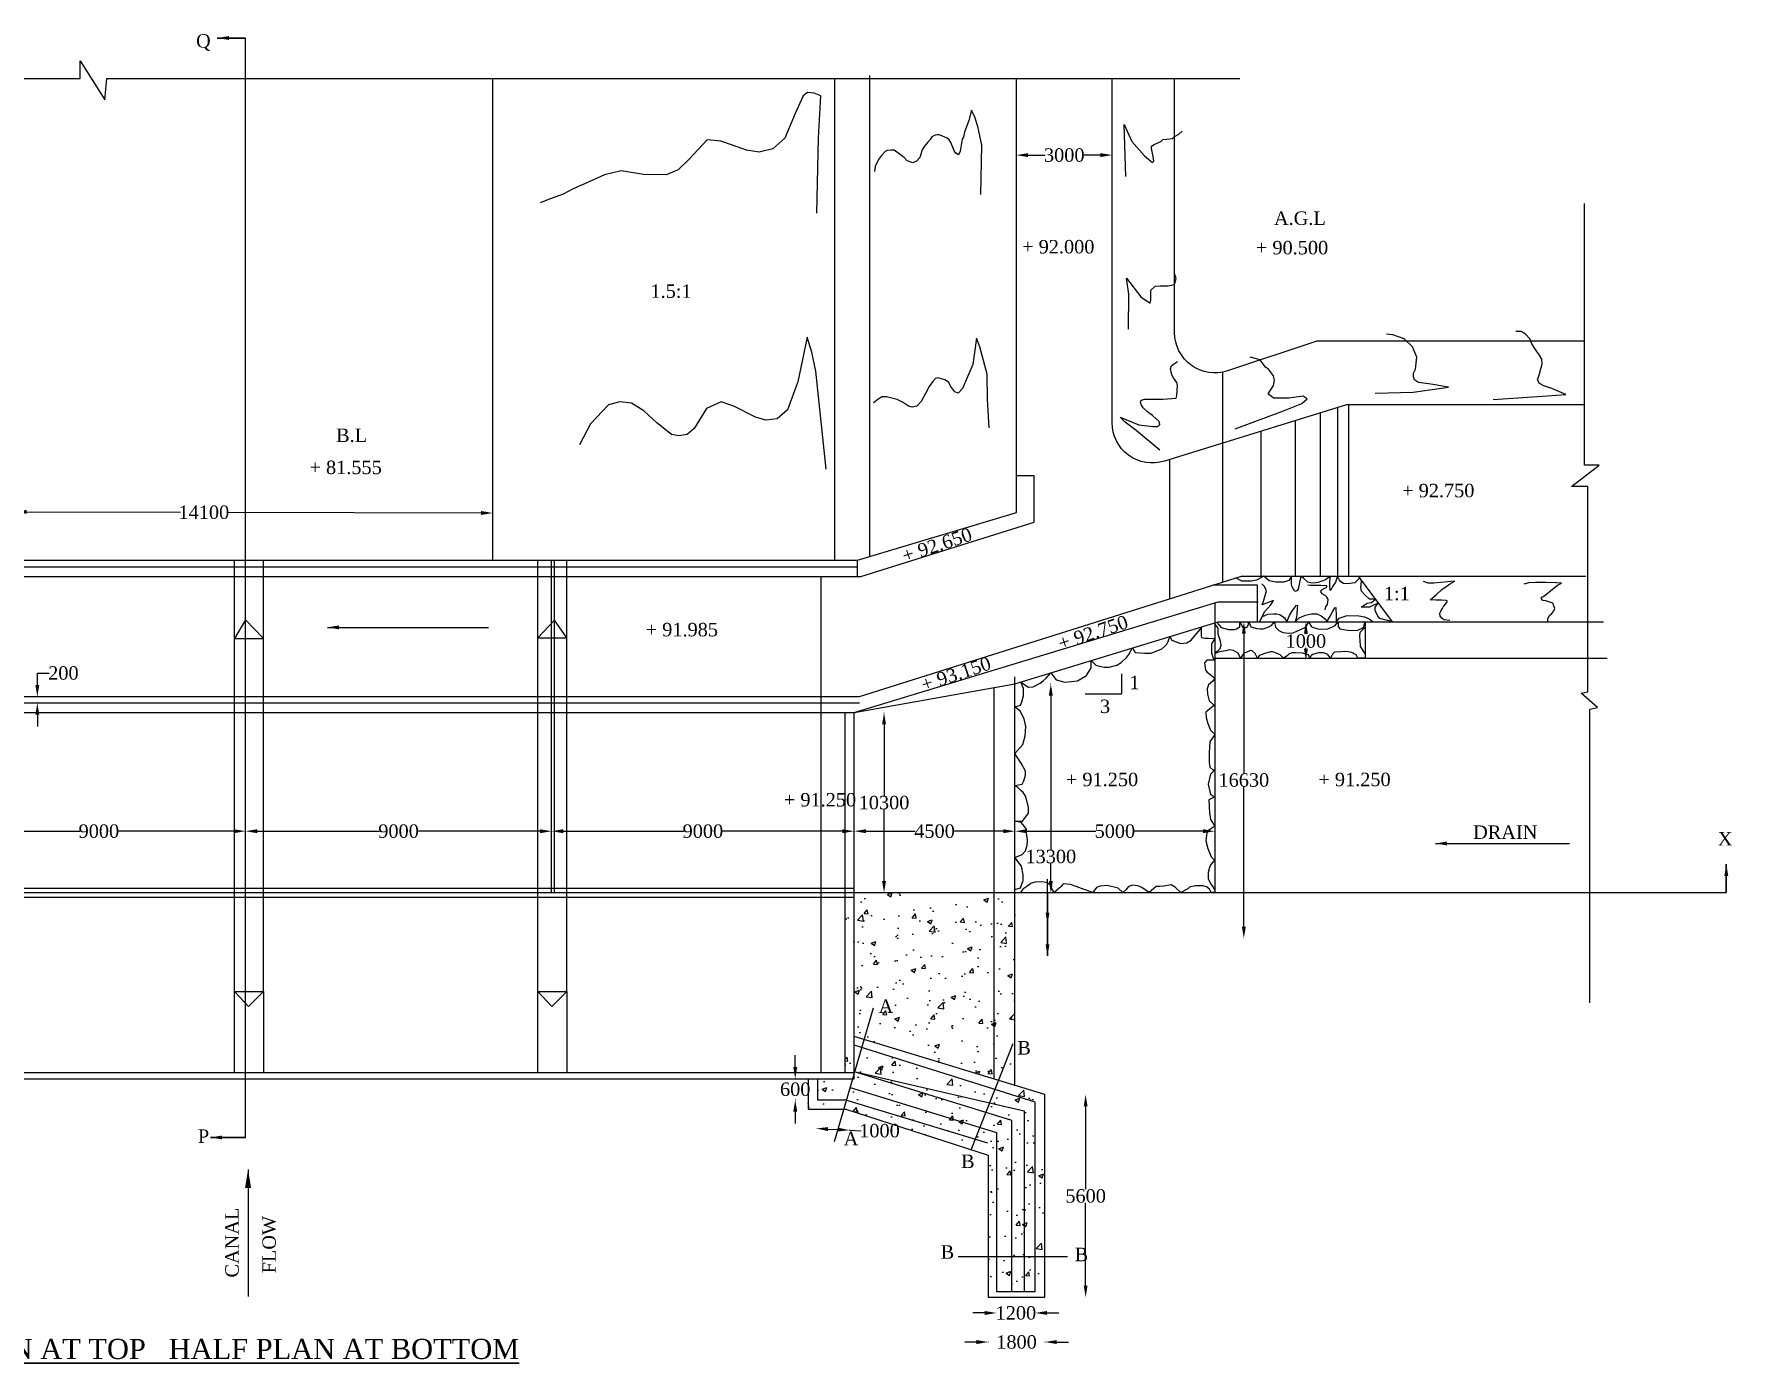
# Model space of a CAD drawing. Header units: millimetres. Extents: x 5087 to 179625, y 5031 to 118555.
# Drawn here: x 57688 to 108286, y 37127 to 76713 of the extents above; entities that cross this region are included whole.
import ezdxf

# ---------------------------------------------------------------- set-up
doc = ezdxf.new("R2010")
doc.units = ezdxf.units.MM
doc.header["$MEASUREMENT"] = 0
for name, color, linetype in [('DIM', 5, 'Continuous'), ('DO LINE', 3, 'Continuous'), ('DWG.LINE', 10, 'Continuous'), ('HATCH', 2, 'Continuous'), ('TEXT', 7, 'Continuous')]:
    doc.layers.add(name, color=color, linetype=linetype)
doc.layers.add('TITLE', color=7, linetype='Continuous', lineweight=30)
doc.styles.get("Standard").update_dxf_attribs({"font": 'TIMES.TTF', "height": 400})
doc.dimstyles.get("Standard").update_dxf_attribs({"dimtxt": 400, "dimasz": 350, "dimexe": 0.18, "dimexo": 0.0625, "dimgap": 0.09, "dimtad": 0, "dimtih": 1, "dimtoh": 1, "dimdec": 0, "dimzin": 0, "dimdsep": 46, "dimtxsty": 'Standard', "dimcen": 300, "dimclrd": 5, "dimclre": 5, "dimclrt": 4, "dimadec": 0, "dimazin": 0, "dimtfac": 1, "dimtdec": 0, "dimtofl": 0, "dimtmove": 0, "dimatfit": 3, "dimfxl": 5, "dimfxlon": 1, "dimtolj": 1, "dimtzin": 0, "dimarcsym": 0})

# ---------------------------------------------------------------- blocks, each defined once
blk = doc.blocks.new('*D44')
at = {"layer": 'Defpoints', "color": 0, "ltscale": 0.2}
for p in [(55256, 52886), (63991, 52967), (63991, 52874)]:
    blk.add_point(p, dxfattribs=at)
at = {"layer": 'DIM', "color": 5, "lineweight": -2, "ltscale": 0.2}
for p, q in [((55256, 52962), (55256, 52968)), ((55606, 52967), (59055, 52967)), ((63641, 52967), (60192, 52967)), ((63991, 52962), (63991, 52968))]:
    blk.add_line(p, q, dxfattribs=at)
at = {"layer": 'DIM', "color": 5, "ltscale": 0.2}
for points in [[(55606, 53026), (55606, 52909), (55256, 52967)], [(63641, 53026), (63641, 52909), (63991, 52967)]]:
    blk.add_solid(points, dxfattribs=at)
at = {"layer": 'DIM', "color": 4, "ltscale": 0.2, "insert": (59623, 52967), "char_height": 400, "attachment_point": 5}
blk.add_mtext('\\A1;9000', dxfattribs=at)
blk = doc.blocks.new('*D45')
at = {"layer": 'Defpoints', "color": 0, "ltscale": 0.2}
for p in [(63991, 52874), (73113, 52967), (73113, 52884)]:
    blk.add_point(p, dxfattribs=at)
at = {"layer": 'DIM', "color": 5, "lineweight": -2, "ltscale": 0.2}
for p, q in [((63991, 52962), (63991, 52968)), ((64341, 52967), (67983, 52967)), ((72763, 52967), (69121, 52967)), ((73113, 52962), (73113, 52968))]:
    blk.add_line(p, q, dxfattribs=at)
at = {"layer": 'DIM', "color": 5, "ltscale": 0.2}
for points in [[(64341, 53026), (64341, 52909), (63991, 52967)], [(72763, 53026), (72763, 52909), (73113, 52967)]]:
    blk.add_solid(points, dxfattribs=at)
at = {"layer": 'DIM', "color": 4, "ltscale": 0.2, "insert": (68552, 52967), "char_height": 400, "attachment_point": 5}
blk.add_mtext('\\A1;9000', dxfattribs=at)
blk = doc.blocks.new('*D46')
at = {"layer": 'Defpoints', "color": 0, "ltscale": 0.2}
for p in [(73113, 52884), (82128, 52967), (82128, 52894)]:
    blk.add_point(p, dxfattribs=at)
at = {"layer": 'DIM', "color": 5, "lineweight": -2, "ltscale": 0.2}
for p, q in [((73113, 52962), (73113, 52968)), ((73463, 52967), (77052, 52967)), ((81778, 52967), (78189, 52967)), ((82128, 52962), (82128, 52968))]:
    blk.add_line(p, q, dxfattribs=at)
at = {"layer": 'DIM', "color": 5, "ltscale": 0.2}
for points in [[(73463, 53026), (73463, 52909), (73113, 52967)], [(81778, 53026), (81778, 52909), (82128, 52967)]]:
    blk.add_solid(points, dxfattribs=at)
at = {"layer": 'DIM', "color": 4, "ltscale": 0.2, "insert": (77620, 52967), "char_height": 400, "attachment_point": 5}
blk.add_mtext('\\A1;9000', dxfattribs=at)
blk = doc.blocks.new('*D47')
at = {"layer": 'Defpoints', "color": 0, "ltscale": 0.2}
for p in [(82128, 52894), (86918, 53022), (86918, 52967)]:
    blk.add_point(p, dxfattribs=at)
at = {"layer": 'DIM', "color": 5, "lineweight": -2, "ltscale": 0.2}
for p, q in [((82128, 52962), (82128, 52968)), ((82478, 52967), (83947, 52967)), ((86568, 52967), (85098, 52967)), ((86918, 52972), (86918, 52967))]:
    blk.add_line(p, q, dxfattribs=at)
at = {"layer": 'DIM', "color": 5, "ltscale": 0.2}
for points in [[(82478, 53026), (82478, 52909), (82128, 52967)], [(86568, 53026), (86568, 52909), (86918, 52967)]]:
    blk.add_solid(points, dxfattribs=at)
at = {"layer": 'DIM', "color": 4, "ltscale": 0.2, "insert": (84523, 52967), "char_height": 400, "attachment_point": 5}
blk.add_mtext('\\A1;4500', dxfattribs=at)
blk = doc.blocks.new('*D48')
at = {"layer": 'Defpoints', "color": 0, "ltscale": 0.2}
for p in [(86918, 53022), (92874, 53042), (92874, 52967)]:
    blk.add_point(p, dxfattribs=at)
at = {"layer": 'DIM', "color": 5, "lineweight": -2, "ltscale": 0.2}
for p, q in [((86918, 52972), (86918, 52967)), ((87268, 52967), (89330, 52967)), ((92524, 52967), (90462, 52967)), ((92874, 52972), (92874, 52967))]:
    blk.add_line(p, q, dxfattribs=at)
at = {"layer": 'DIM', "color": 5, "ltscale": 0.2}
for points in [[(87268, 53026), (87268, 52909), (86918, 52967)], [(92524, 53026), (92524, 52909), (92874, 52967)]]:
    blk.add_solid(points, dxfattribs=at)
at = {"layer": 'DIM', "color": 4, "ltscale": 0.2, "insert": (89896, 52967), "char_height": 400, "attachment_point": 5}
blk.add_mtext('\\A1;5000', dxfattribs=at)
blk = doc.blocks.new('*D56')
at = {"layer": 'Defpoints', "color": 0, "ltscale": 0.2}
for p in [(57789, 56977), (57789, 56977), (57789, 56789)]:
    blk.add_point(p, dxfattribs=at)
at = {"layer": 'DIM', "color": 5, "lineweight": -2, "ltscale": 0.2}
for p, q in [((57789, 57327), (57789, 57677)), ((57789, 57677), (58139, 57677)), ((57789, 56977), (57788, 56977)), ((57789, 56789), (57788, 56789)), ((57789, 56439), (57789, 56089))]:
    blk.add_line(p, q, dxfattribs=at)
at = {"layer": 'DIM', "color": 5, "ltscale": 0.2}
for points in [[(57730, 57327), (57847, 57327), (57789, 56977)], [(57730, 56439), (57847, 56439), (57789, 56789)]]:
    blk.add_solid(points, dxfattribs=at)
at = {"layer": 'DIM', "color": 4, "ltscale": 0.2, "insert": (58565, 57677), "char_height": 400, "attachment_point": 5}
blk.add_mtext('\\A1;200', dxfattribs=at)
blk = doc.blocks.new('*D60')
at = {"layer": 'Defpoints', "color": 0, "ltscale": 0.2}
for p in [(57120, 62465), (71361, 62445), (71361, 62429)]:
    blk.add_point(p, dxfattribs=at)
at = {"layer": 'DIM', "color": 5, "lineweight": -2, "ltscale": 0.2}
for p, q in [((57120, 62476), (57120, 62481)), ((57470, 62480), (62058, 62468)), ((71011, 62445), (63445, 62465)), ((71361, 62440), (71361, 62445))]:
    blk.add_line(p, q, dxfattribs=at)
at = {"layer": 'DIM', "color": 5, "ltscale": 0.2}
for points in [[(57470, 62538), (57470, 62421), (57120, 62481)], [(71011, 62504), (71011, 62387), (71361, 62445)]]:
    blk.add_solid(points, dxfattribs=at)
at = {"layer": 'DIM', "color": 4, "ltscale": 0.2, "insert": (62751, 62466), "char_height": 400, "attachment_point": 5}
blk.add_mtext('\\A1;14100', dxfattribs=at)
blk = doc.blocks.new('*D61')
at = {"layer": 'Defpoints', "color": 0, "ltscale": 0.2}
for p in [(80762, 45593), (80372, 44965), (80762, 44965)]:
    blk.add_point(p, dxfattribs=at)
at = {"layer": 'DIM', "color": 5, "lineweight": -2, "ltscale": 0.2}
for p, q in [((80372, 45943), (80372, 46293)), ((80377, 45593), (80372, 45593)), ((80377, 44965), (80372, 44965)), ((80372, 44615), (80372, 44265))]:
    blk.add_line(p, q, dxfattribs=at)
at = {"layer": 'DIM', "color": 5, "ltscale": 0.2}
for points in [[(80314, 45943), (80431, 45943), (80372, 45593)], [(80314, 44615), (80431, 44615), (80372, 44965)]]:
    blk.add_solid(points, dxfattribs=at)
at = {"layer": 'DIM', "color": 4, "ltscale": 0.2, "insert": (80372, 45279), "char_height": 400, "attachment_point": 5}
blk.add_mtext('\\A1;600', dxfattribs=at)
blk = doc.blocks.new('*D62')
at = {"layer": 'Defpoints', "color": 0, "ltscale": 0.2}
for p in [(81039, 44967), (82030, 44918), (81988, 44063)]:
    blk.add_point(p, dxfattribs=at)
at = {"layer": 'DIM', "color": 5, "lineweight": -2, "ltscale": 0.2}
for p, q in [((80997, 44117), (80997, 44112)), ((81347, 44095), (81639, 44080)), ((81988, 44068), (81988, 44063)), ((81988, 44063), (82338, 44046))]:
    blk.add_line(p, q, dxfattribs=at)
at = {"layer": 'DIM', "color": 5, "ltscale": 0.2}
for points in [[(81350, 44153), (81344, 44037), (80997, 44112)], [(81641, 44139), (81636, 44022), (81988, 44063)]]:
    blk.add_solid(points, dxfattribs=at)
at = {"layer": 'DIM', "color": 4, "ltscale": 0.2, "insert": (82883, 44046), "char_height": 400, "attachment_point": 5}
blk.add_mtext('\\A1;1000', dxfattribs=at)
blk = doc.blocks.new('*D63')
at = {"layer": 'Defpoints', "color": 0, "ltscale": 0.2}
for p in [(86368, 39262), (87525, 39262), (87525, 38618)]:
    blk.add_point(p, dxfattribs=at)
at = {"layer": 'DIM', "color": 5, "lineweight": -2, "ltscale": 0.2}
for p, q in [((86018, 38618), (85668, 38618)), ((86368, 38623), (86368, 38618)), ((87525, 38623), (87525, 38618)), ((87875, 38618), (88225, 38618))]:
    blk.add_line(p, q, dxfattribs=at)
at = {"layer": 'DIM', "color": 5, "ltscale": 0.2}
for points in [[(86018, 38676), (86018, 38560), (86368, 38618)], [(87875, 38676), (87875, 38560), (87525, 38618)]]:
    blk.add_solid(points, dxfattribs=at)
at = {"layer": 'DIM', "color": 4, "ltscale": 0.2, "insert": (86947, 38618), "char_height": 400, "attachment_point": 5}
blk.add_mtext('\\A1;1200', dxfattribs=at)
blk = doc.blocks.new('*D64')
at = {"layer": 'Defpoints', "color": 0, "ltscale": 0.2}
for p in [(86121, 39084), (87811, 39084), (87811, 37752)]:
    blk.add_point(p, dxfattribs=at)
at = {"layer": 'DIM', "color": 5, "lineweight": -2, "ltscale": 0.2}
for p, q in [((85771, 37752), (85421, 37752)), ((86121, 37757), (86121, 37752)), ((87811, 37757), (87811, 37752)), ((88161, 37752), (88511, 37752))]:
    blk.add_line(p, q, dxfattribs=at)
at = {"layer": 'DIM', "color": 5, "ltscale": 0.2}
for points in [[(85771, 37810), (85771, 37693), (86121, 37752)], [(88161, 37810), (88161, 37693), (87811, 37752)]]:
    blk.add_solid(points, dxfattribs=at)
at = {"layer": 'DIM', "color": 4, "ltscale": 0.2, "insert": (86966, 37752), "char_height": 400, "attachment_point": 5}
blk.add_mtext('\\A1;1800', dxfattribs=at)
blk = doc.blocks.new('*D65')
at = {"layer": 'Defpoints', "color": 0, "ltscale": 0.2}
for p in [(87811, 45121), (89025, 45121), (87811, 39084)]:
    blk.add_point(p, dxfattribs=at)
at = {"layer": 'DIM', "color": 5, "lineweight": -2, "ltscale": 0.2}
for p, q in [((89020, 45121), (89025, 45121)), ((89025, 44771), (89025, 42306)), ((89025, 39434), (89025, 41899)), ((89020, 39084), (89025, 39084))]:
    blk.add_line(p, q, dxfattribs=at)
at = {"layer": 'DIM', "color": 5, "ltscale": 0.2}
for points in [[(88967, 44771), (89083, 44771), (89025, 45121)], [(88967, 39434), (89083, 39434), (89025, 39084)]]:
    blk.add_solid(points, dxfattribs=at)
at = {"layer": 'DIM', "color": 4, "ltscale": 0.2, "insert": (89025, 42102), "char_height": 400, "attachment_point": 5}
blk.add_mtext('\\A1;5600', dxfattribs=at)
blk = doc.blocks.new('*D66')
at = {"layer": 'Defpoints', "color": 0, "ltscale": 0.2}
for p in [(82979, 56498), (83018, 56498), (82867, 51137)]:
    blk.add_point(p, dxfattribs=at)
at = {"layer": 'DIM', "color": 5, "lineweight": -2, "ltscale": 0.2}
for p, q in [((83013, 56498), (83018, 56498)), ((83018, 56148), (83018, 54021)), ((83018, 51487), (83018, 53614)), ((83013, 51137), (83018, 51137))]:
    blk.add_line(p, q, dxfattribs=at)
at = {"layer": 'DIM', "color": 5, "ltscale": 0.2}
for points in [[(82960, 56148), (83077, 56148), (83018, 56498)], [(82960, 51487), (83077, 51487), (83018, 51137)]]:
    blk.add_solid(points, dxfattribs=at)
at = {"layer": 'DIM', "color": 4, "ltscale": 0.2, "insert": (83018, 53818), "char_height": 400, "attachment_point": 5}
blk.add_mtext('\\A1;10300', dxfattribs=at)
blk = doc.blocks.new('*D67')
at = {"layer": 'Defpoints', "color": 0, "ltscale": 0.2}
for p in [(86961, 73078), (89815, 73105), (89815, 73105)]:
    blk.add_point(p, dxfattribs=at)
at = {"layer": 'DWG.LINE', "color": 5, "lineweight": -2, "ltscale": 0.2}
for p, q in [((86961, 73100), (86961, 73105)), ((87311, 73105), (87820, 73105)), ((89465, 73105), (88956, 73105)), ((89815, 73105), (89815, 73105))]:
    blk.add_line(p, q, dxfattribs=at)
at = {"layer": 'DWG.LINE', "color": 5, "ltscale": 0.2}
for points in [[(87311, 73164), (87311, 73047), (86961, 73105)], [(89465, 73164), (89465, 73047), (89815, 73105)]]:
    blk.add_solid(points, dxfattribs=at)
at = {"layer": 'DWG.LINE', "color": 4, "ltscale": 0.2, "insert": (88388, 73105), "char_height": 400, "attachment_point": 5}
blk.add_mtext('\\A1;3000', dxfattribs=at)
blk = doc.blocks.new('*D68')
at = {"layer": 'Defpoints', "color": 0, "ltscale": 0.2}
for p in [(87798, 57355), (87988, 57355), (87798, 51137)]:
    blk.add_point(p, dxfattribs=at)
at = {"layer": 'DIM', "color": 5, "lineweight": -2, "ltscale": 0.2}
for p, q in [((87983, 57355), (87988, 57355)), ((87988, 57005), (87988, 52415)), ((87988, 51487), (87988, 52008)), ((87983, 51137), (87988, 51137))]:
    blk.add_line(p, q, dxfattribs=at)
at = {"layer": 'DIM', "color": 5, "ltscale": 0.2}
for points in [[(87929, 57005), (88046, 57005), (87988, 57355)], [(87929, 51487), (88046, 51487), (87988, 51137)]]:
    blk.add_solid(points, dxfattribs=at)
at = {"layer": 'DIM', "color": 4, "ltscale": 0.2, "insert": (87988, 52212), "char_height": 400, "attachment_point": 5}
blk.add_mtext('\\A1;13300', dxfattribs=at)
blk = doc.blocks.new('*D69')
at = {"layer": 'Defpoints', "color": 0, "ltscale": 0.2}
for p in [(93581, 59205), (93739, 59205), (93582, 49775)]:
    blk.add_point(p, dxfattribs=at)
at = {"layer": 'DIM', "color": 5, "lineweight": -2, "ltscale": 0.2}
for p, q in [((93734, 59205), (93740, 59205)), ((93739, 58855), (93739, 54694)), ((93739, 50125), (93739, 54286)), ((93734, 49775), (93740, 49775))]:
    blk.add_line(p, q, dxfattribs=at)
at = {"layer": 'DIM', "color": 5, "ltscale": 0.2}
for points in [[(93681, 58855), (93798, 58855), (93739, 59205)], [(93681, 50125), (93798, 50125), (93739, 49775)]]:
    blk.add_solid(points, dxfattribs=at)
at = {"layer": 'DIM', "color": 4, "ltscale": 0.2, "insert": (93739, 54490), "char_height": 400, "attachment_point": 5}
blk.add_mtext('\\A1;16630', dxfattribs=at)
blk = doc.blocks.new('*D70')
at = {"layer": 'Defpoints', "color": 0, "ltscale": 0.2}
for p in [(95583, 59205), (95588, 59205), (95571, 58054)]:
    blk.add_point(p, dxfattribs=at)
at = {"layer": 'DIM', "color": 5, "lineweight": -2, "ltscale": 0.2}
for p, q in [((95583, 59205), (95589, 59205)), ((95588, 58855), (95588, 58833)), ((95588, 58404), (95588, 58426)), ((95583, 58054), (95589, 58054))]:
    blk.add_line(p, q, dxfattribs=at)
at = {"layer": 'DIM', "color": 5, "ltscale": 0.2}
for points in [[(95530, 58855), (95647, 58855), (95588, 59205)], [(95530, 58404), (95647, 58404), (95588, 58054)]]:
    blk.add_solid(points, dxfattribs=at)
at = {"layer": 'DIM', "color": 4, "ltscale": 0.2, "insert": (95588, 58629), "char_height": 400, "attachment_point": 5}
blk.add_mtext('\\A1;1000', dxfattribs=at)

msp = doc.modelspace()

# ---------------------------------------------------------------- hatches: boundary and pattern name
at = {"layer": 'HATCH', "ltscale": 0.2}
h = msp.add_hatch(dxfattribs=at)
h.set_pattern_fill('AR-CONC', color=256, scale=200, style=0)
h.set_pattern_definition([(50, (0, 0), (1434.52, -125.504), [150, -1650]), (355, (0, 0), (-277.503, 1504.384), [120, -1320]), (100.4514, (119.5, -10.5), (1157.019, 1378.88), [127.48, -1402.284]), (46.1842, (0, 400), (2134.482, -331.038), [225, -2475]), (96.6356, (177.9, 372.4), (1869.325, 1948.236), [191.22, -2103.426]), (351.1842, (0, 400), (1869.324, 1948.237), [180, -1980]), (21, (200, 300), (1193.814, -805.238), [150, -1650]), (326, (200, 300), (486.63, 1450.3), [120, -1320]), (71.4514, (299.5, 232.9), (1680.445, 645.061), [127.48, -1402.284]), (37.5, (0, 0), (24.3197, 665.7877), [0, -1304, 0, -1340, 0, -1325]), (7.5, (0, 0), (526.139, 788.8234), [0, -764, 0, -1274, 0, -505]), (327.5, (-446, 0), (1067.645, -45.1097), [0, -500, 0, -1560, 0, -2070]), (317.5, (-646, 0), (1166.372, 200.21), [0, -650, 0, -1036, 0, -1470])])
h.paths.add_polyline_path([(86917.9, 51137.5), (86298.1, 51137.5), (86298.1, 45581.7), (86917.9, 45392.9)])
h.paths.add_polyline_path([(86298.1, 51137.5), (82127.8, 51137.5), (82127.8, 46852.3), (86298.1, 45581.7)])
h.paths.add_polyline_path([(82127.8, 51007.5), (81859.2, 51007.5), (81859.2, 45778.1), (82127.8, 45778.1)])
h.paths.add_polyline_path([(82127.8, 46596.4), (82354.7, 46524.9), (82423.8, 46762.1), (82127.8, 46852.3)])
h.paths.add_polyline_path([(86166.1, 44875.4), (86323.9, 45274), (82354.7, 46524.9), (82144.2, 45803)])
h.paths.add_polyline_path([(82144.2, 45803), (82143.9, 45801.8), (86055.8, 44596.8), (86166.1, 44875.4)])
h.paths.add_polyline_path([(82143.9, 45801.8), (82127.8, 45746.7), (82127.8, 45592.8), (82082.9, 45592.8), (82008.2, 45336.7), (85877.8, 44147.3), (86055.8, 44596.8)])
h.paths.add_polyline_path([(82008.2, 45336.7), (81897.8, 44958), (85738.5, 43795.6), (85877.8, 44147.3)])
h.paths.add_polyline_path([(81897.8, 44958), (81818.5, 44685.9), (81878.7, 44685.9), (85613.3, 43479.3), (85738.5, 43795.6)])
h.paths.add_polyline_path([(81818.5, 44685.9), (81897.8, 44958), (81868.6, 44966.9), (81039.4, 44966.9), (81039.4, 45592.8), (80761.5, 45592.8), (80761.5, 44685.9)])
h.paths.add_polyline_path([(81868.6, 44966.9), (81897.8, 44958), (82082.9, 45592.8), (81039.4, 45592.8), (81039.4, 44966.9)])
h.paths.add_polyline_path([(86120.9, 43315.3), (86120.9, 39083.8), (87811.4, 39083.8), (87811.4, 45120.7), (86429.9, 45541.6), (86323.9, 45274), (87525, 44895.4), (87525, 39261.6), (86368, 39261.6), (86368, 43996.6), (85877.8, 44147.3), (85613.3, 43479.3)])
h.paths.add_polyline_path([(86368, 39261.6), (86819.6, 39261.6), (86819.6, 44361.5), (86055.8, 44596.8), (85877.8, 44147.3), (86368, 43996.6)], flags=17)
h.paths.add_polyline_path([(86819.6, 39261.6), (87191.5, 39261.6), (87191.5, 44638.9), (86166.1, 44875.4), (86055.8, 44596.8), (86819.6, 44361.5)], flags=17)
h.paths.add_polyline_path([(87525, 44895.4), (86323.9, 45274), (86166.1, 44875.4), (87191.5, 44638.9), (87191.5, 39261.6), (87525, 39261.6)], flags=17)
h.paths.add_polyline_path([(82756.9, 47455.8), (83383.4, 47455.8), (83383.4, 48055.8), (82756.9, 48055.8)], flags=24)
h.paths.add_polyline_path([(82237.8, 44349.3), (83528.8, 44349.3), (83528.8, 43742.4), (82237.8, 43742.4)], flags=25)
h.paths.add_polyline_path([(79852.4, 45582.4), (80891.9, 45582.4), (80891.9, 44975.5), (79852.4, 44975.5)], flags=9)

# ---------------------------------------------------------------- linework, layer by layer
at = {"layer": 'DIM', "ltscale": 0.2}
msp.add_lwpolyline([(87889.5, 51137.5), (87889.5, 49251.1)], dxfattribs=at)
at = {"layer": 'DO LINE', "ltscale": 0.2}
for p, q in [((63665.9, 45778.1), (63665.9, 48195.8)), ((63665.9, 48195.8), (64527.4, 48195.8)), ((64527.4, 48195.8), (64527.4, 45778.1)), ((72704, 45778.1), (72704, 48195.8)), ((72704, 48195.8), (73565.4, 48195.8)), ((73565.4, 48195.8), (73565.4, 45778.1))]:
    msp.add_line(p, q, dxfattribs=at)
for points in [[(63990.9, 43845.5), (63990.9, 76593)], [(63665.9, 51137.5), (63665.9, 61039.8)], [(64527.4, 51137.5), (64527.4, 61039.8)], [(72704, 51137.5), (72704, 61039.8)], [(73565.4, 51137.5), (73565.4, 61039.8)], [(81148.8, 45778.1), (81148.8, 60557.4)], [(64527.4, 58707.8), (63990.9, 59259.7), (63665.9, 58707.8)], [(73565.4, 58731.8), (73201.1, 59251.8), (72704, 58731.8)], [(63665.9, 58707.8), (64527.4, 58707.8)], [(72704, 58731.8), (73565.4, 58731.8)], [(86298.1, 45581.7), (86298.1, 57244.5)], [(18086, 51137.5), (108115.1, 51137.5), (108115.1, 51987.9)], [(73565.4, 48195.8), (73565.4, 51137.5)], [(82127.8, 45592.8), (82127.8, 51137.5)], [(46037.8, 45778.1), (82127.8, 45778.1)], [(46037.8, 45592.8), (82127.8, 45592.8)], [(81148.8, 45581.7), (81148.8, 45592.8)], [(82127.8, 45806.8), (86819.6, 44361.5), (86819.6, 39261.6)], [(82127.8, 45806.8), (87191.5, 44638.9), (87191.5, 39261.6)], [(82008.2, 45336.7), (86368, 43996.6), (86368, 39261.6), (86368, 39261.6)]]:
    msp.add_lwpolyline(points, dxfattribs=at)
at = {"layer": 'DWG.LINE', "ltscale": 0.2}
for points in [[(63990.9, 76593), (63145.4, 76593)], [(31994.1, 75382.4), (59069.1, 75382.4), (59069.1, 75911.8), (59798.3, 74755.1), (59856, 75382.4), (93623, 75382.4)], [(82593.5, 61149.1), (82593.5, 75473.6)], [(71361.3, 61039.8), (71361.3, 75382.4)], [(81553.1, 61039.8), (81553.1, 75382.4)], [(82228.9, 61039.8), (86960.8, 62458), (86960.8, 75382.4)], [(104049.7, 47855.8), (104049.7, 56599.1), (104274.6, 56650.3), (103785.9, 57077.4), (103984.4, 57118), (103984.4, 63239), (103505, 63239), (104327.2, 63865.1), (103887.6, 63865.1), (103887.6, 71665.2)], [(93099.8, 66641.6), (93099.8, 60383.1)], [(96015.5, 65428.8), (96015.5, 60561.2)], [(96525.2, 65586.9), (96525.2, 60561.2)], [(96858.2, 65671.1), (96858.2, 60561.2)], [(94243.9, 64879.5), (94243.9, 60561.2)], [(95272.9, 65198.6), (95272.9, 60561.2)], [(91525.8, 64036.7), (91525.8, 59887.2)], [(82228.9, 60557.4), (82328, 60557.4), (87494.2, 62171.7), (87494.2, 63555.5), (86960.8, 63555.5)], [(46037.8, 61039.8), (82228.9, 61039.8)], [(46037.8, 60838.8), (82228.9, 60838.8)], [(73113.1, 51137.5), (73113.1, 61039.8)], [(73201.1, 51137.5), (73201.1, 61039.8)], [(82228.9, 60557.4), (82228.9, 61039.8)], [(46037.8, 60557.4), (82228.9, 60557.4)], [(82289.8, 56976.9), (93664.8, 60561.2), (103932.6, 60561.2)], [(94148.3, 59204.8), (94148.3, 60293.2), (92814.4, 60293.2)], [(98170.9, 59204.8), (97155.8, 60561.2)], [(82127.8, 56498.2), (92975.2, 59799.1), (94162.4, 59799.1)], [(92873.8, 59768.2), (92873.8, 51137.5)], [(82127.8, 56498.2), (86917.9, 57355.4), (92970.5, 59204.8), (104453.9, 59204.8)], [(97353.4, 59204.8), (97353.4, 58125.8)], [(92873.8, 58125.8), (104566.2, 58125.8)], [(86917.9, 45392.9), (86917.9, 57565.1)], [(89011.1, 57060.3), (90101, 57060.3), (90101, 57657.2)], [(46037.8, 56976.9), (82289.8, 56976.9)], [(46037.8, 56789.1), (82289.8, 56789.1)], [(46037.8, 56498.2), (82127.8, 56498.2)], [(81859.2, 51137.5), (81859.2, 56498.2)], [(82127.8, 51137.5), (82127.8, 56498.2)], [(46037.8, 51267.5), (82127.8, 51267.5)], [(63665.9, 48195.8), (63665.9, 51137.5)], [(64527.4, 48195.8), (64527.4, 51137.5)], [(72704, 48195.8), (72704, 51137.5)], [(81859.2, 45778.1), (81859.2, 51137.5)], [(46037.8, 51007.5), (82127.8, 51007.5)], [(63665.9, 48195.8), (64082.7, 47744.5), (64527.4, 48195.8)], [(72704, 48195.8), (73120.8, 47744.5), (73565.4, 48195.8)], [(81537.6, 43722.3), (82700, 47709.2)], [(80761.5, 45592.8), (80761.5, 44685.9), (81878.7, 44685.9), (86120.9, 43315.3), (86120.9, 39083.8), (87811.4, 39083.8), (87811.4, 45120.7), (82127.8, 46852.3)], [(86368, 39261.6), (87525, 39261.6), (87525, 44895.4), (82127.8, 46596.4)], [(85613.3, 43479.3), (86867, 46645.5)], [(81039.4, 45592.8), (81039.4, 44966.9), (81868.6, 44966.9), (86100.8, 43685.9)], [(63990.9, 43845.5), (62944.8, 43845.5)], [(85226.9, 40298.5), (88483.5, 40298.5)]]:
    msp.add_lwpolyline(points, dxfattribs=at)
for points in [[(103887.6, 65671.1), (96796.8, 65671.1), (91370.2, 63988.5, -0.5052867), (89814.8, 65134.6), (89814.8, 75382.4)], [(103887.6, 67561.6), (95911, 67561.6), (93251.6, 66681.1, -0.5112867), (91674.4, 67820.3), (91674.4, 75382.4)]]:
    msp.add_lwpolyline(points, format="xyb", dxfattribs=at)
at = {"layer": 'HATCH', "ltscale": 0.2}
for points in [[(81010.6, 71380), (81069.5, 73616.3), (81130.2, 74870.5), (80936.5, 74948.8), (80733.5, 74967.2), (80609, 74870.5), (80369.1, 74340.7), (80058.9, 73611.5), (79703.8, 73293.6), (79293.3, 73196.8), (78919.7, 73256.7), (78499.9, 73404.2), (78158.6, 73519.4), (77752.7, 73556.2), (77206.8, 72984.3), (76883.9, 72661.8), (76524.2, 72514.4), (75846.1, 72523.6), (75184.6, 72637), (74691, 72521.9), (74248.2, 72323.7), (73750.1, 72102.6), (73454.9, 71936.7), (73099.7, 71807.7), (72767.6, 71687.9)], [(85902.6, 71928.4), (85929.1, 73397.3), (85817.7, 73956.5), (85727.4, 74236.7), (85628.3, 74443.2), (85546.8, 74132), (85415.8, 73788.8), (85386.7, 73643.4), (85343, 73579.4), (85284.5, 73219.6), (85237.9, 73109.1), (85162.2, 73158.5), (85112.7, 73216.7), (85074.8, 73306.9), (85004.9, 73481.4), (84961.3, 73559.9), (84894.3, 73609.4), (84693.4, 73699.5), (84652.6, 73705.3), (84608.9, 73711.2), (84544.9, 73699.5), (84443, 73650.1), (84387.6, 73568.6), (84309, 73484.3), (84227.5, 73370.9), (84151.8, 73263.2), (84079.8, 73030.5), (83983.7, 72922.9), (83876, 72876.3), (83707.1, 72937.4), (83622.7, 73030.5), (83322.7, 73254.4), (83229.6, 73254.4), (83113.1, 73245.7), (83049, 73213.7), (82941.3, 73094.5), (82856.8, 72972.3), (82754.9, 72765.8), (82734.5, 72617.5)], [(90226, 72467.4), (90193.8, 73392.3), (90175.9, 74015.5), (90401.8, 73510.5), (90774.7, 73080.8), (91014.9, 72887.4), (91061.5, 72926.8), (91032.8, 73059.3), (90989.8, 73302.8), (90989.8, 73370.9), (91065.1, 73417.4), (91265.9, 73510.5), (91326.8, 73567.8), (91441.5, 73575), (91610.1, 73596.5), (91674.4, 73660.9), (91803.7, 73732.6), (91904.1, 73822.1)], [(90305.7, 67922), (90307.4, 68962.1), (90246.3, 69438.7), (90666.3, 68884.7), (90947.6, 68697.4), (90964, 68782.9), (90964, 69084.3), (91098.5, 69202.4), (91249.4, 69214.6), (91367.6, 69214.6), (91473.7, 69214.6), (91674.4, 69247.2), (91726.5, 69434.6), (91674.4, 69577.2)], [(101167.9, 65824.6), (102778.2, 65935.3), (103332.2, 65972.2), (102914.7, 66157.8), (102676, 66235.6), (102546.3, 66303), (102489.2, 66411.8), (102489.2, 66411.8), (102572.2, 66645), (102577.4, 66722.8), (102603.4, 66800.5), (102624.1, 66883.4), (102613.7, 67028.5), (102546.3, 67142.6), (102473.6, 67251.4), (102385.4, 67375.8), (102323.2, 67484.6), (102260.9, 67629.7), (102136.4, 67774.9), (102006.7, 67847.4), (101840.6, 67852.6)], [(81292.9, 63753.2), (80985.9, 66665), (80865.7, 67238.9), (80730.1, 67682.9), (80444.6, 66351.5), (80136.8, 65520.3), (79828.9, 65254.4), (79496.1, 65212.8), (79188.2, 65304.2), (78564.1, 65620.1), (78164.7, 65753.1), (77723.7, 65553.6), (77363.5, 64961.3), (77147.1, 64778.4), (76905.8, 64745.2), (76689.5, 64786.7), (76248.5, 65127.5), (75857.4, 65484.9), (75491.3, 65717.6), (75141.8, 65759.2), (74808.9, 65667.7), (74275.8, 65102.5), (73943.1, 64477.8)], [(86153, 64980.9), (86105.8, 65837.9), (86094.4, 66577.3), (85875.5, 67393.8), (85772.2, 67651.7), (85659.5, 66873.2), (85359, 66155.6), (85227.6, 66010.3), (85124.3, 66052.5), (85011.6, 66211.9), (84936.5, 66338.5), (84828.5, 66413.6), (84617.2, 66474.6), (84546.8, 66446.4), (84476.3, 66357.3), (84363.6, 66211.9), (84255.7, 66000.9), (84122.2, 65764.5), (83990.7, 65628.5), (83859.3, 65595.6), (83751.3, 65628.5), (83662.1, 65689.4), (83563.5, 65745.7), (83408.5, 65825.4), (83094, 65909.8), (82953.1, 65909.8), (82835.7, 65830.1), (82709, 65722.3)], [(97650.9, 66012.7), (98782, 66043.8), (99840.5, 66188.9), (99306, 66282.2), (98948, 66334), (98828.7, 66406.6), (98797.6, 66499.9), (98797.6, 66608.7), (98849.4, 66727.9), (98891, 67085.5), (98828.7, 67251.4), (98761.2, 67391.3), (98517.4, 67634.9), (98180.1, 67748.9), (97993.3, 67774.8)], [(91236.2, 64314.1), (90532.4, 64906.8), (90205.8, 65150.3), (90058.6, 65297.3), (90610.6, 65072.2), (91029.2, 65021.7), (91176.4, 65021.7), (91236.2, 65086), (91213.2, 65168.7), (91125.8, 65251.4), (91015.4, 65352.5), (90868.2, 65458.1), (90739.4, 65582.2), (90679.6, 65674.1), (90661.2, 65733.8), (90675, 65807.3), (90785.4, 65839.5), (91323.6, 65833.2), (91719.2, 65865.4), (91742.2, 65948.1), (91760.6, 66246.7), (91737.6, 66334), (91645.6, 66467.2), (91595, 66563.7), (91558.2, 66742.9), (91581.2, 66830.2), (91641, 66880.8), (91765.2, 66954.3)], [(93480.8, 64953.6), (94923.3, 65492.6), (95462.9, 65710.3), (95623.7, 65850.2), (95504.4, 65922.8), (95084.1, 65865.8), (94622.3, 65865.8), (94461.5, 65995.3), (94627.5, 66238.9), (94648.3, 66394.4), (94622.3, 66534.3), (94477.1, 66731.3), (94383.7, 66788.3), (94222.2, 67002.5), (93926.9, 67089.8)], [(98170.9, 59204.8), (97789.4, 59304.4), (97734, 59370.8), (97656.4, 59536.9), (97656.4, 59636.5), (97751.6, 59765.1), (97482.7, 59640.2), (97290.6, 59640.2), (97235.1, 59643.9), (97320.1, 59703), (97408.8, 59754.6), (97538.1, 59784.1), (97663.4, 59883), (97478.7, 59883), (97338.3, 60014.1), (97249.6, 60113.8), (97231.2, 60161.8), (97227.5, 60239.3), (97234.9, 60309.4), (97247.9, 60438.1), (97193.4, 60510.8), (97049.5, 60368.4), (96842.6, 60338.9), (96709.6, 60342.6), (96632, 60398), (96587.6, 60442.3), (96525.2, 60561.2), (96469.4, 60383.2), (96384.4, 60257.7), (96343.8, 60180.2), (96306.8, 60132.2), (96303.1, 60265.1), (96303.1, 60405.4), (96325.3, 60561.2), (96173.8, 60457), (95955.8, 60372.1), (95822.8, 60357.4), (95726.7, 60361.1), (95649.1, 60383.2), (95519.8, 60505), (95438.5, 60561.2), (95400, 60371.7), (95359.4, 60176.1), (95322.4, 60128.1), (95255.9, 60106), (95178.3, 60242.5), (95163.5, 60327.4), (95163.5, 60434.5), (95163.5, 60561.2), (95082.3, 60438.1), (94930.8, 60382.8), (94690.6, 60382.8), (94494.8, 60423.4), (94339.6, 60561.2), (94243.9, 60512), (94243.9, 60512), (94117.9, 60445.5), (93966.4, 60412.3), (93681.9, 60412.3), (93504, 60510.5)], [(94208.4, 59204.8), (94369.1, 59511.1), (94539.1, 59710.4), (94620.4, 59843.3), (94413.5, 59754.7), (94280.5, 59710.4), (94339.6, 59847), (94417.2, 60131.1), (94354.4, 60260.3), (94273.1, 60334.1)], [(96164.1, 59564.5), (96186.9, 59648.8), (96228, 59714.9), (96250.8, 59854), (96246.2, 59888.1), (96216.6, 59936), (96164.1, 59986.2), (96070.5, 60038.6), (96022.6, 60113.8), (96063.7, 60159.4), (96136.7, 60195.9), (96207.4, 60239.2), (96214.3, 60280.2), (96034, 60289.3), (95924.5, 60282.5), (95723.6, 60282.5), (95643.8, 60293.9)], [(99878.2, 59244.5), (99711, 59261.2), (99644.1, 59303), (99591.2, 59369.8), (99580, 59461.7), (99610.7, 59520.1), (99658.1, 59598.1), (99691.5, 59656.5), (99744.5, 59728.9), (99811.4, 59818), (99766.8, 59843), (99624.6, 59848.6), (99457.4, 59848.6), (99287.4, 59854.2), (99471.3, 60006.7), (99641.3, 60165.4), (99794.6, 60274), (99864.3, 60324.1), (100023.2, 60410.4), (99404.4, 60351.9), (99234.4, 60351.9), (99095.1, 60404.8)], [(102800.4, 59204.8), (102797.9, 59299.1), (102847.4, 59392.9), (102911.6, 59449.6), (102973.4, 59533.5), (103007.9, 59602.6), (102946.2, 59760.6), (102738.6, 59827.2), (102644.8, 59842), (102610.2, 59884), (102607.7, 59933.3), (102664.5, 59962.9), (103085, 60295.5), (103208.5, 60359.7), (103043, 60369.6), (102736.6, 60372), (102425.3, 60372), (102230.1, 60369.6), (102079.4, 60327.6)], [(92923, 59190.3), (93061.1, 59031.6), (93282.9, 58977.1), (93461, 58977.1), (93522.8, 58998.9), (93617.3, 59049.7), (93624.5, 59204.8), (93710.3, 59029.8), (93768.6, 59029.8), (93804.6, 59032), (93838.7, 59055.2), (93863.8, 59098.2), (93888.9, 59204.8), (93943.2, 59053.8), (94124.4, 59001.8), (94224.8, 58996.5), (94318.1, 59000), (94402.4, 59021.5), (94454.4, 59044.8), (94527.9, 59071.7), (94565.6, 59091.4), (94651.7, 59204.8), (94683.9, 59048.4), (94779, 58944.5), (94899.2, 58883.6), (95091.1, 58862.1), (95213, 58878.2), (95340.4, 58932), (95426.4, 58975), (95519.7, 59017.9), (95598.6, 59050.2), (95666.8, 59204.8), (95759.1, 59049.7), (95941.8, 58995), (96065.1, 58985.8), (96238.7, 58995), (96384.9, 59054.3), (96458, 59090.8), (96458, 59090.8), (96544.8, 59204.8), (96553.9, 59063.4), (96599.6, 58995), (96723, 58972.1), (96841.7, 58958.5), (97120.4, 58949.3), (97303.1, 59031.5), (97353.4, 59204.8)], [(94208.4, 59204.8), (94298.4, 59364.5), (94452.7, 59436.4), (94622.4, 59440.3), (94726.6, 59440.3), (94807.6, 59418.5), (94910.5, 59356.8), (94954.2, 59326), (95019.8, 59204.8), (95102.8, 59393.1), (95169.6, 59510), (95245.5, 59616.6), (95308.5, 59700.1), (95339.4, 59689.9), (95332.9, 59587.1), (95318.8, 59443.2), (95311.1, 59341.8), (95268.6, 59204.8), (95384.4, 59324.8), (95572.1, 59400.6), (95754.7, 59443), (95912.9, 59443), (96038.9, 59377.5), (96122.5, 59322.3), (96179.1, 59272.2), (96213.8, 59204.8), (96307.4, 59371.2), (96379.4, 59503.5), (96448.9, 59624.2), (96479.7, 59629.4), (96482.3, 59549.7), (96487.4, 59449.5), (96486.2, 59321.1), (96486.2, 59204.8), (96581.3, 59314.7), (96820.5, 59390.4), (97163.9, 59381.5), (97336.2, 59355.8), (97469.9, 59292.8), (97588.2, 59204.8), (98170.9, 59204.8)], [(86917.9, 51231.9), (87084.8, 51278.4), (87165.3, 51502.7), (87161.1, 51672), (87118.7, 51921.7), (86917.9, 52182.4), (87131.5, 52276.4), (87229, 52382.2), (87284, 52555.8), (87288.3, 52703.9), (87267.9, 52909), (87267.9, 53025.7), (87212, 53097.5), (87101.9, 53228.7), (86917.9, 53271), (87140.4, 53271), (87322.6, 53501.8), (87322.6, 53671.1), (87242.1, 54001.2), (87161.6, 54119.7), (87081.1, 54187.4), (87000.6, 54267.8), (86917.9, 54331.3), (87131.9, 54371.2), (87182.8, 54464.3), (87233.6, 54637.8), (87229.4, 54752.1), (87106.5, 54989.1), (87004.8, 55145.7), (86917.9, 55281.1), (87157.5, 55550), (87225.3, 55812.4), (87246.5, 56083.3), (87195.7, 56311.8), (87077, 56544.6), (86917.9, 56667.3), (87081.4, 56716.6), (87123.8, 56818.1), (87174.6, 57000.1), (87174.6, 57101.7), (87174.6, 57216), (87097.2, 57410.2), (87318.7, 57258.3), (87462.7, 57271), (87666.1, 57381), (87755.1, 57444.5), (87848.3, 57524.9), (87991.4, 57683.4), (88142.2, 57479.2), (88400.7, 57411.4), (88786.3, 57449.5), (89053.2, 57606.1), (89193, 57830.4), (89193, 57830.4), (89193, 58050.6), (89324.4, 57915.1), (89578.6, 57851.6), (89726.9, 57851.6), (89951.4, 57915.1), (90087, 57995.5), (90256.5, 58152.1), (90315.8, 58228.2), (90417.2, 58424.6), (90503.4, 58292.5), (90774.6, 58267.1), (90978, 58267.1), (91295.7, 58402.5), (91380.5, 58474.5), (91444, 58542.2), (91482.2, 58622.6), (91536.8, 58766.7), (91593.3, 58653), (91856, 58555.7), (92038.2, 58581.1), (92165.3, 58661.5), (92262.7, 58763.1), (92436.4, 58970.4), (92468.2, 59051.3), (92470.3, 58801.1), (92478.8, 58733.4), (92576.3, 58720.7), (92690.7, 58720.7), (92873.8, 58708), (92779.6, 58551.4), (92775.4, 58454.1), (92775.4, 58276.4), (92822, 58124), (92873.8, 58064.7), (92741.5, 58064.7), (92635.6, 58062.7), (92567.8, 57982.2), (92593.2, 57762.2), (92648.3, 57702.9), (92728.8, 57643.7), (92873.8, 57529.4), (92817.8, 57436.3), (92682.2, 57326.3), (92648.3, 57203.5), (92661, 57046.9), (92707.6, 56852.3), (92826.7, 56740.2), (92873.8, 56719), (92771.6, 56651.3), (92610.6, 56511.6), (92619.1, 56355), (92665.7, 56173.1), (92746.2, 55978.4), (92873.8, 55847.2), (92720.8, 55628.8), (92708.1, 55302.9), (92708.1, 55010.9), (92725, 54875.5), (92818.2, 54799.3), (92818.2, 54799.3), (92873.8, 54793.3), (92746.2, 54670.5), (92678.4, 54370), (92750.4, 54056.9), (92873.8, 53989.1), (92695.3, 53901.6), (92716.5, 53516.5), (92741.9, 53313.4), (92873.8, 53118.7), (92698.8, 52996.5), (92637.5, 52928), (92602.1, 52682.8), (92661.4, 52450), (92763.1, 52208.8), (92873.8, 52098.7), (92813.9, 52048.7), (92754.5, 51972.5), (92712.2, 51883.7), (92678.3, 51735.5), (92678.3, 51667.8), (92678.3, 51562), (92750.3, 51413.9), (92813.9, 51312.3), (92873.8, 51206.5), (92873.8, 51137.5), (92763, 51137.5), (92716.4, 51236.1), (92623.2, 51312.3), (92513, 51341.9), (92394.4, 51341.9), (92284.2, 51341.9), (92119, 51303.9), (92068.1, 51253.1), (91864.8, 51137.5), (91700.8, 51291.3), (91569.4, 51367.4), (91349.1, 51333.6), (91238.9, 51320.9), (91124.5, 51316.6), (90916.9, 51137.5), (90700.8, 51291.3), (90582.2, 51337.8), (90421.2, 51359), (90302.6, 51320.9), (90230.5, 51227.8), (90133.1, 51137.5), (89997.5, 51274.3), (89667, 51354.7), (89459.4, 51333.6), (89349.2, 51287), (89243.3, 51137.5), (88984.9, 51232), (88743.4, 51325.1), (88578.1, 51384.4), (88357.8, 51397.1), (88294.2, 51320.9), (88086.6, 51137.5), (88010.7, 51274.8), (88021.6, 51340.3), (87858.1, 51436.9), (87706.4, 51454.7), (87506.9, 51445.8), (87396.8, 51413.1), (87298.6, 51344.7), (87149.8, 51240.7), (87084.3, 51137.5)], [(97353.4, 59041.3), (97190.9, 58881), (97184.5, 58772), (97200.5, 58499.6), (97203.7, 58464.3), (97353.4, 58236.7), (97353.4, 58125.8), (97136.3, 58125.8), (97088.2, 58220.7), (96959.8, 58294.4), (96844.3, 58313.7), (96751.2, 58316.9), (96635.7, 58313.7), (96436.8, 58297.6), (96382.2, 58243.1), (96321.2, 58125.8), (96240.2, 58226.9), (96108.6, 58278.1), (95973.8, 58281.4), (95919.3, 58271.7), (95858.3, 58252.5), (95797.3, 58233.3), (95746, 58204.4), (95704.3, 58125.8), (95669, 58220.5), (95482.9, 58274.9), (95274.3, 58278.1), (95165.2, 58278.1), (95075.3, 58236.5), (95027.2, 58194.8), (94924.5, 58125.8), (94817.7, 58220.1), (94663.6, 58287.4), (94589.8, 58309.9), (94532.1, 58309.9), (94464.7, 58290.6), (94362, 58265), (94281.8, 58229.7), (94195.1, 58197.7), (94143.8, 58125.8), (94073.2, 58265), (93986.5, 58338.7), (93925.6, 58348.3), (93829.3, 58303.5), (93739.5, 58274.6), (93643.2, 58125.8), (93572.6, 58271.4), (93434.6, 58351.5), (93306.2, 58367.6), (93206.8, 58341.9), (93011, 58306.7), (92873.8, 58258.6), (93030.3, 58409.2), (93059.1, 58508.6), (93046.3, 58627.2), (92972.5, 58832.3), (92972.5, 59019.1), (92873.8, 59144.1)]]:
    msp.add_lwpolyline(points, dxfattribs=at)

# ---------------------------------------------------------------- texts
at = {"layer": 'TEXT', "ltscale": 0.2}
for s, p in [('Q', (62519, 76308.5)), ('A.G.L', (94638.1, 71026.5)), ('+ 92.000', (87133.9, 70176.9)), ('+ 90.500', (94098.9, 70149.3)), ('1.5:1', (76058.5, 68854.2)), ('B.L', (66691.2, 64560.3)), ('+ 81.555', (65898.8, 63604.3)), ('+ 92.750', (98456.9, 62914.1)), ('1:1', (97911, 59846.5)), ('+ 91.985', (75916.6, 58771.6)), ('1', (90327.1, 57197.2)), ('3', (89451.9, 56487.7)), ('+ 91.250', (88437.1, 54308.5)), ('+ 91.250', (95960.2, 54308.5)), ('+ 91.250', (80033, 53704.2)), ('DRAIN', (100571.7, 52739.6)), ('X', (107860.4, 52542.7)), ('A', (82856.9, 47555.8)), ('B', (86990.9, 46316)), ('P', (62573.2, 43685.3)), ('A', (81816.1, 43611.9)), ('B', (85314, 42935.2)), ('B', (84705.8, 40234.7)), ('B', (88697.6, 40160.7))]:
    msp.add_text(s, height=400, dxfattribs=at).set_placement(p)
for s, rotation, p in [('+ 92.650', 18.4153, (83636.6, 60963.7)), ('+ 92.750', 18.4153, (88286.4, 58353.1)), ('+ 93.150', 18.4153, (84201.8, 57122.3)), ('CANAL ', 90, (63787.7, 39673.3)), ('FLOW', 90, (64893.2, 39797.3))]:
    msp.add_text(s, height=400, rotation=rotation, dxfattribs=at).set_placement(p)
at = {"layer": 'TITLE', "ltscale": 0.2}
msp.add_text('%%UHALF PLAN AT TOP   HALF PLAN AT BOTTOM', height=600, dxfattribs=at).set_placement((52689.5, 37247))

# ---------------------------------------------------------------- dimensions: what is measured, and where the dimension line sits
at = {"layer": 'DIM', "ltscale": 0.2}
for base, p1, p2, angle, text, picture, middle, dimtype in [((71361.3, 62444.5), (57119.7, 62464.8), (71361.3, 62428.7), 359.85467, '14100', '*D60', (62751.3, 62466.3), 161), ((93739.5, 59204.8), (93581.7, 49775.1), (93581, 59204.8), 90, '16630', '*D69', (93739.5, 54490), 160), ((87987.8, 57355.4), (87798.3, 51137.5), (87798.3, 57355.4), 90, '13300', '*D68', (87987.8, 52211.6), 160), ((81988.1, 44063.1), (81039.4, 44966.9), (82030.3, 44917.9), 357.17134, '1000', '*D62', (82883.3, 44045.9), 161)]:
    dim = msp.add_linear_dim(base=base, p1=p1, p2=p2, angle=angle, text=text, dimstyle='Standard', dxfattribs=at)
    dim.commit()
    dim.dimension.update_dxf_attribs({"geometry": picture, "text_midpoint": middle, "dimtype": dimtype})
for base, p1, p2, text, picture, middle in [((95588.5, 59204.8), (95571.3, 58053.9), (95582.8, 59204.8), '1000', '*D70', (95588.5, 58629.3)), ((57788.6, 56976.9), (57788.6, 56789.1), (57788.6, 56976.9), '200', '*D56', (58564.8, 57676.9)), ((83018.2, 56498.2), (82867.2, 51137.5), (82978.7, 56498.2), '10300', '*D66', (83018.2, 53817.9))]:
    dim = msp.add_linear_dim(base=base, p1=p1, p2=p2, angle=90, text=text, dimstyle='Standard', dxfattribs=at)
    dim.commit()
    dim.dimension.update_dxf_attribs({"geometry": picture, "text_midpoint": middle})
for base, p1, p2, text, picture, middle in [((63990.9, 52967.3), (55256, 52885.5), (63990.9, 52874.1), '9000', '*D44', (59623.4, 52967.3)), ((73113.1, 52967.3), (63990.9, 52874.1), (73113.1, 52884), '9000', '*D45', (68552, 52967.3)), ((82127.8, 52967.3), (73113.1, 52884), (82127.8, 52893.7), '9000', '*D46', (77620.5, 52967.3)), ((86917.9, 52967.3), (82127.8, 52893.7), (86917.9, 53022.3), '4500', '*D47', (84522.9, 52967.3)), ((92873.8, 52967.3), (86917.9, 53022.3), (92873.8, 53042.1), '5000', '*D48', (89895.9, 52967.3))]:
    dim = msp.add_linear_dim(base=base, p1=p1, p2=p2, text=text, dimstyle='Standard', override={"dimtmove": 1}, dxfattribs=at)
    dim.commit()
    dim.dimension.update_dxf_attribs({"geometry": picture, "text_midpoint": middle})
for p1, p2, distance, text, picture, middle in [((80761.5, 45592.8), (80761.5, 44965.2), -389.4, '600', '*D61', (80372.2, 45279)), ((87811.4, 39083.8), (87811.4, 45120.7), -1213.8, '5600', '*D65', (89025.2, 42102.2))]:
    dim = msp.add_aligned_dim(p1=p1, p2=p2, distance=distance, text=text, dimstyle='Standard', dxfattribs=at)
    dim.commit()
    dim.dimension.update_dxf_attribs({"geometry": picture, "text_midpoint": middle})
for base, p1, p2, text, picture, middle in [((87811.4, 37751.7), (86120.9, 39083.8), (87811.4, 39083.8), '1800', '*D64', (86966.1, 37751.7)), ((87525, 38618), (86368, 39261.6), (87525, 39261.6), '1200', '*D63', (86946.5, 38618))]:
    dim = msp.add_linear_dim(base=base, p1=p1, p2=p2, text=text, dimstyle='Standard', dxfattribs=at)
    dim.commit()
    dim.dimension.update_dxf_attribs({"geometry": picture, "text_midpoint": middle})
at = {"layer": 'DWG.LINE', "ltscale": 0.2}
dim = msp.add_linear_dim(base=(89814.8, 73105.3), p1=(86960.8, 73078.3), p2=(89814.8, 73105.3), text='3000', dimstyle='Standard', dxfattribs=at)
dim.commit()
dim.dimension.update_dxf_attribs({"geometry": '*D67', "text_midpoint": (88387.8, 73105.3)})

# ---------------------------------------------------------------- leaders
at = {"layer": 'DIM', "ltscale": 0.2}
for points in [[(66432.4, 59038.9), (71231.8, 59038.9)], [(99445.4, 52601.8), (103440.4, 52601.8)], [(87889.5, 50194.3), (87889.5, 51534.8)], [(87889.5, 49251.1), (87889.5, 50799.6)]]:
    msp.add_leader(points, dimstyle='Standard', override={"dimgap": 0.09, "dimtad": 0}, dxfattribs=at)
at = {"layer": 'DIM', "lineweight": 30, "ltscale": 0.2}
msp.add_leader([(64068.1, 42889.9), (64068.1, 39104.9)], dimstyle='Standard', override={"dimasz": 550, "dimgap": 0.09, "dimtad": 0}, dxfattribs=at)
at = {"layer": 'DWG.LINE', "ltscale": 0.2}
for points in [[(63145.4, 76593), (63990.9, 76593)], [(108115.1, 51987.9), (108115.1, 51137.5)], [(62944.8, 43845.5), (63990.9, 43845.5)]]:
    msp.add_leader(points, dimstyle='Standard', override={"dimgap": 0.09, "dimtad": 0}, dxfattribs=at)

doc.saveas('drawing.dxf')
